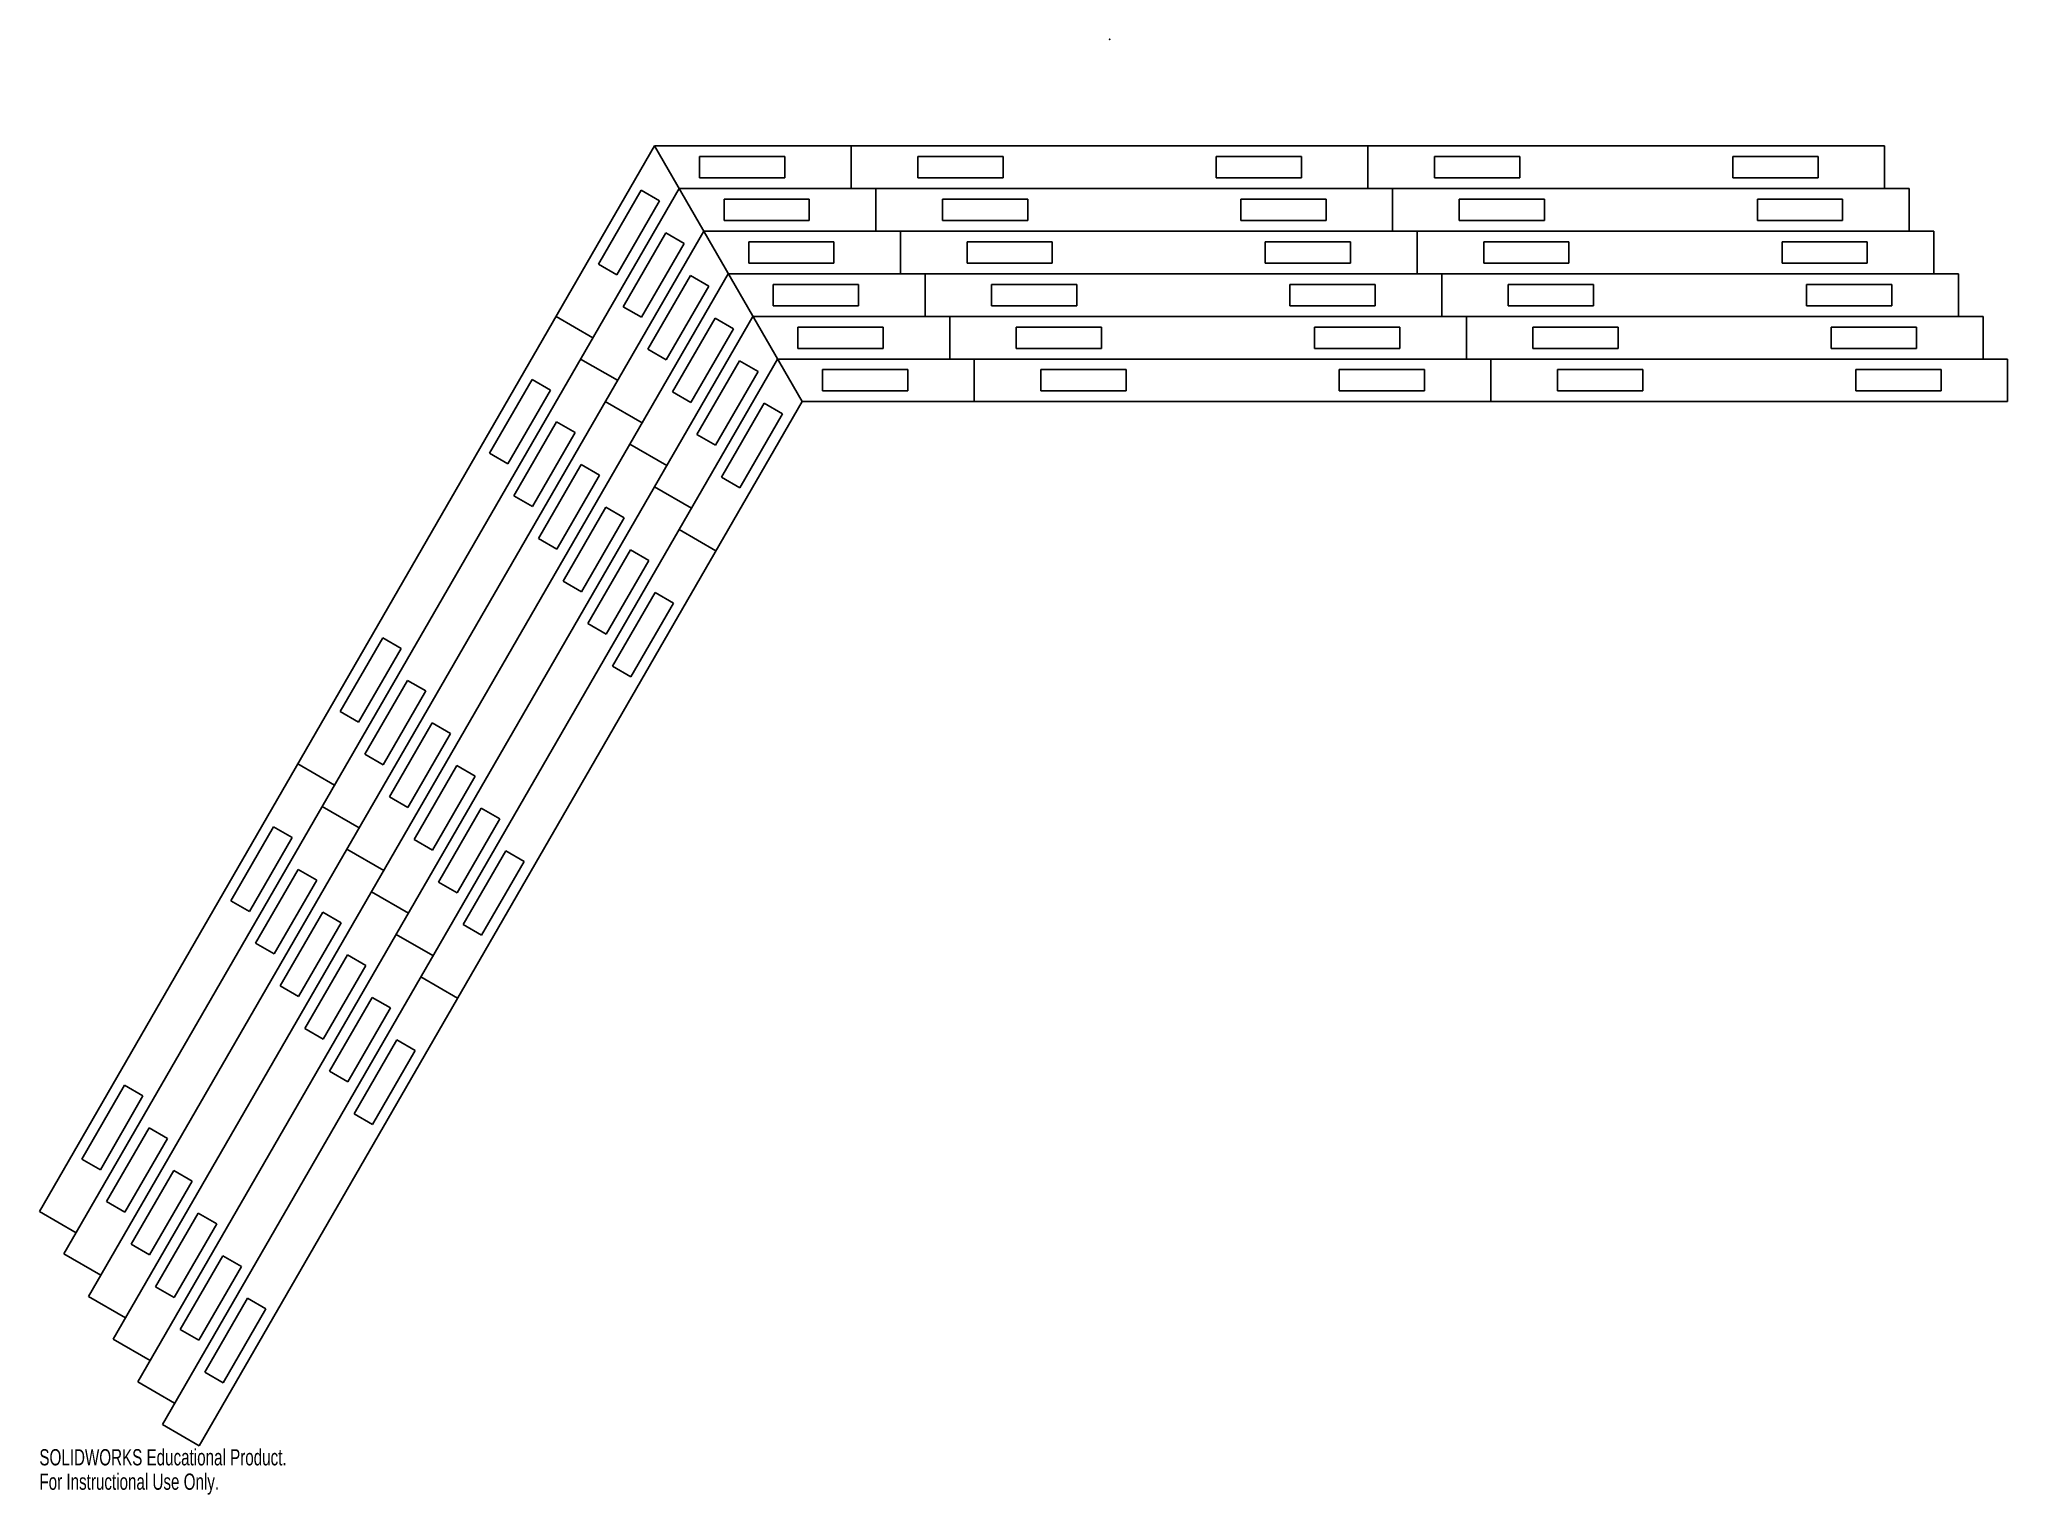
# Model space of a CAD drawing. Header units: inches. Extents: x -12.6 to 10.5, y -15.3 to 1.8.
import ezdxf

# ---------------------------------------------------------------- set-up
doc = ezdxf.new("R2010")
doc.units = ezdxf.units.IN
doc.header["$MEASUREMENT"] = 0
doc.header["$PDSIZE"] = -1
doc.styles.add('SLDTEXTSTYLE0', font='TXT', dxfattribs={"width": 0.7})

msp = doc.modelspace()

# ---------------------------------------------------------------- linework, layer by layer
at = {"color": 7, "linetype": 'Continuous', "lineweight": 25}
for p, q in [((-5.34, 0.5), (-12.557, -12)), ((-3.608, -2.5), (-5.34, 0.5)), ((-5.34, 0.5), (9.093, 0.5)), ((-3.031, 0), (-3.031, 0.5)), ((3.031, 0), (3.031, 0.5)), ((9.093, 0), (9.093, 0.5)), ((-3.812, 0.375), (-4.812, 0.375)), ((-4.812, 0.375), (-4.812, 0.125)), ((-3.812, 0.125), (-3.812, 0.375)), ((-1.25, 0.375), (-2.25, 0.375)), ((-2.25, 0.375), (-2.25, 0.125)), ((-1.25, 0.125), (-1.25, 0.375)), ((2.25, 0.375), (1.25, 0.375)), ((1.25, 0.375), (1.25, 0.125)), ((2.25, 0.125), (2.25, 0.375)), ((4.812, 0.375), (3.812, 0.375)), ((3.812, 0.375), (3.812, 0.125)), ((4.812, 0.125), (4.812, 0.375)), ((8.312, 0.375), (7.312, 0.375)), ((7.312, 0.375), (7.312, 0.125)), ((8.312, 0.125), (8.312, 0.375)), ((-4.812, 0.125), (-3.812, 0.125)), ((-2.25, 0.125), (-1.25, 0.125)), ((1.25, 0.125), (2.25, 0.125)), ((3.812, 0.125), (4.812, 0.125)), ((7.312, 0.125), (8.312, 0.125)), ((-5.052, 0), (-12.269, -12.5)), ((-5.996, -0.886), (-5.496, -0.02)), ((-5.28, -0.145), (-5.78, -1.011)), ((-5.496, -0.02), (-5.28, -0.145)), ((-5.052, 0), (9.382, 0)), ((-4.524, -0.125), (-4.524, -0.375)), ((-3.524, -0.125), (-4.524, -0.125)), ((-3.524, -0.375), (-3.524, -0.125)), ((-2.742, -0.5), (-2.742, 0)), ((-0.961, -0.125), (-1.961, -0.125)), ((-1.961, -0.125), (-1.961, -0.375)), ((-0.961, -0.375), (-0.961, -0.125)), ((2.539, -0.125), (1.539, -0.125)), ((1.539, -0.125), (1.539, -0.375)), ((2.539, -0.375), (2.539, -0.125)), ((3.32, -0.5), (3.32, 0)), ((5.101, -0.125), (4.101, -0.125)), ((4.101, -0.125), (4.101, -0.375)), ((5.101, -0.375), (5.101, -0.125)), ((8.601, -0.125), (7.601, -0.125)), ((7.601, -0.125), (7.601, -0.375)), ((8.601, -0.375), (8.601, -0.125)), ((9.382, -0.5), (9.382, 0)), ((-4.524, -0.375), (-3.524, -0.375)), ((-1.961, -0.375), (-0.961, -0.375)), ((1.539, -0.375), (2.539, -0.375)), ((4.101, -0.375), (5.101, -0.375)), ((7.601, -0.375), (8.601, -0.375)), ((-4.763, -0.5), (-11.98, -13)), ((-5.708, -1.386), (-5.208, -0.52)), ((-4.991, -0.645), (-5.491, -1.511)), ((-5.208, -0.52), (-4.991, -0.645)), ((-4.763, -0.5), (9.671, -0.5)), ((-4.235, -0.625), (-4.235, -0.875)), ((-3.235, -0.625), (-4.235, -0.625)), ((-3.235, -0.875), (-3.235, -0.625)), ((-2.454, -1), (-2.454, -0.5)), ((-0.673, -0.625), (-1.673, -0.625)), ((-1.673, -0.625), (-1.673, -0.875)), ((-0.673, -0.875), (-0.673, -0.625)), ((2.827, -0.625), (1.827, -0.625)), ((1.827, -0.625), (1.827, -0.875)), ((2.827, -0.875), (2.827, -0.625)), ((3.608, -1), (3.608, -0.5)), ((5.39, -0.625), (4.39, -0.625)), ((4.39, -0.625), (4.39, -0.875)), ((5.39, -0.875), (5.39, -0.625)), ((8.89, -0.625), (7.89, -0.625)), ((7.89, -0.625), (7.89, -0.875)), ((8.89, -0.875), (8.89, -0.625)), ((9.671, -1), (9.671, -0.5)), ((-5.78, -1.011), (-5.996, -0.886)), ((-4.235, -0.875), (-3.235, -0.875)), ((-1.673, -0.875), (-0.673, -0.875)), ((1.827, -0.875), (2.827, -0.875)), ((4.39, -0.875), (5.39, -0.875)), ((7.89, -0.875), (8.89, -0.875)), ((-4.474, -1), (-11.691, -13.5)), ((-5.419, -1.886), (-4.919, -1.02)), ((-4.703, -1.145), (-5.203, -2.011)), ((-4.919, -1.02), (-4.703, -1.145)), ((-4.474, -1), (9.959, -1)), ((-2.946, -1.125), (-3.946, -1.125)), ((-3.946, -1.125), (-3.946, -1.375)), ((-2.946, -1.375), (-2.946, -1.125)), ((-2.165, -1.5), (-2.165, -1)), ((-1.384, -1.125), (-1.384, -1.375)), ((-0.384, -1.125), (-1.384, -1.125)), ((-0.384, -1.375), (-0.384, -1.125)), ((3.116, -1.125), (2.116, -1.125)), ((2.116, -1.125), (2.116, -1.375)), ((3.116, -1.375), (3.116, -1.125)), ((3.897, -1.5), (3.897, -1)), ((5.678, -1.125), (4.678, -1.125)), ((4.678, -1.125), (4.678, -1.375)), ((5.678, -1.375), (5.678, -1.125)), ((9.178, -1.125), (8.178, -1.125)), ((8.178, -1.125), (8.178, -1.375)), ((9.178, -1.375), (9.178, -1.125)), ((9.959, -1.5), (9.959, -1)), ((-3.946, -1.375), (-2.946, -1.375)), ((-1.384, -1.375), (-0.384, -1.375)), ((2.116, -1.375), (3.116, -1.375)), ((4.678, -1.375), (5.678, -1.375)), ((8.178, -1.375), (9.178, -1.375)), ((-4.186, -1.5), (-11.403, -14)), ((-6.062, -1.75), (-6.495, -1.5)), ((-5.491, -1.511), (-5.708, -1.386)), ((-5.13, -2.386), (-4.63, -1.52)), ((-4.63, -1.52), (-4.414, -1.645)), ((-4.186, -1.5), (10.248, -1.5)), ((-1.876, -2), (-1.876, -1.5)), ((4.186, -2), (4.186, -1.5)), ((10.248, -2), (10.248, -1.5)), ((-4.414, -1.645), (-4.914, -2.511)), ((-2.657, -1.625), (-3.657, -1.625)), ((-3.657, -1.625), (-3.657, -1.875)), ((-2.657, -1.875), (-2.657, -1.625)), ((-0.095, -1.625), (-1.095, -1.625)), ((-1.095, -1.625), (-1.095, -1.875)), ((-0.095, -1.875), (-0.095, -1.625)), ((3.405, -1.625), (2.405, -1.625)), ((2.405, -1.625), (2.405, -1.875)), ((3.405, -1.875), (3.405, -1.625)), ((5.967, -1.625), (4.967, -1.625)), ((4.967, -1.625), (4.967, -1.875)), ((5.967, -1.875), (5.967, -1.625)), ((9.467, -1.625), (8.467, -1.625)), ((8.467, -1.625), (8.467, -1.875)), ((9.467, -1.875), (9.467, -1.625)), ((-3.897, -2), (-11.114, -14.5)), ((-5.774, -2.25), (-6.207, -2)), ((-5.203, -2.011), (-5.419, -1.886)), ((-4.842, -2.886), (-4.342, -2.02)), ((-4.342, -2.02), (-4.125, -2.145)), ((-3.897, -2), (10.537, -2)), ((-3.657, -1.875), (-2.657, -1.875)), ((-1.588, -2.5), (-1.588, -2)), ((-1.095, -1.875), (-0.095, -1.875)), ((2.405, -1.875), (3.405, -1.875)), ((4.474, -2.5), (4.474, -2)), ((4.967, -1.875), (5.967, -1.875)), ((8.467, -1.875), (9.467, -1.875)), ((10.537, -2.5), (10.537, -2)), ((-7.277, -3.105), (-6.777, -2.239)), ((-6.777, -2.239), (-6.561, -2.364)), ((-4.125, -2.145), (-4.625, -3.011)), ((-2.369, -2.125), (-3.369, -2.125)), ((-3.369, -2.125), (-3.369, -2.375)), ((-2.369, -2.375), (-2.369, -2.125)), ((0.193, -2.125), (-0.807, -2.125)), ((-0.807, -2.125), (-0.807, -2.375)), ((0.193, -2.375), (0.193, -2.125)), ((3.693, -2.125), (2.693, -2.125)), ((2.693, -2.125), (2.693, -2.375)), ((3.693, -2.375), (3.693, -2.125)), ((6.256, -2.125), (5.256, -2.125)), ((5.256, -2.125), (5.256, -2.375)), ((6.256, -2.375), (6.256, -2.125)), ((9.756, -2.125), (8.756, -2.125)), ((8.756, -2.125), (8.756, -2.375)), ((9.756, -2.375), (9.756, -2.125)), ((-3.608, -2.5), (-10.681, -14.75)), ((-6.561, -2.364), (-7.061, -3.23)), ((-5.485, -2.75), (-5.918, -2.5)), ((-4.914, -2.511), (-5.13, -2.386)), ((-4.553, -3.386), (-4.053, -2.52)), ((-4.053, -2.52), (-3.837, -2.645)), ((-3.608, -2.5), (10.537, -2.5)), ((-3.369, -2.375), (-2.369, -2.375)), ((-0.807, -2.375), (0.193, -2.375)), ((2.693, -2.375), (3.693, -2.375)), ((5.256, -2.375), (6.256, -2.375)), ((8.756, -2.375), (9.756, -2.375)), ((-6.989, -3.605), (-6.489, -2.739)), ((-6.489, -2.739), (-6.272, -2.864)), ((-3.837, -2.645), (-4.337, -3.511)), ((-6.272, -2.864), (-6.772, -3.73)), ((-5.196, -3.25), (-5.629, -3)), ((-4.625, -3.011), (-4.842, -2.886)), ((-7.061, -3.23), (-7.277, -3.105)), ((-6.7, -4.105), (-6.2, -3.239)), ((-5.984, -3.364), (-6.484, -4.23)), ((-6.2, -3.239), (-5.984, -3.364)), ((-4.337, -3.511), (-4.553, -3.386)), ((-6.772, -3.73), (-6.989, -3.605)), ((-4.907, -3.75), (-5.34, -3.5)), ((-6.411, -4.605), (-5.911, -3.739)), ((-5.695, -3.864), (-6.195, -4.73)), ((-5.911, -3.739), (-5.695, -3.864)), ((-6.484, -4.23), (-6.7, -4.105)), ((-4.619, -4.25), (-5.052, -4)), ((-6.123, -5.105), (-5.623, -4.239)), ((-5.406, -4.364), (-5.906, -5.23)), ((-5.623, -4.239), (-5.406, -4.364)), ((-6.195, -4.73), (-6.411, -4.605)), ((-5.834, -5.605), (-5.334, -4.739)), ((-5.334, -4.739), (-5.118, -4.864)), ((-5.118, -4.864), (-5.618, -5.73)), ((-9.027, -6.136), (-8.527, -5.27)), ((-8.527, -5.27), (-8.311, -5.395)), ((-5.906, -5.23), (-6.123, -5.105)), ((-8.311, -5.395), (-8.811, -6.261)), ((-8.739, -6.636), (-8.239, -5.77)), ((-8.239, -5.77), (-8.022, -5.895)), ((-5.618, -5.73), (-5.834, -5.605)), ((-8.022, -5.895), (-8.522, -6.761)), ((-8.811, -6.261), (-9.027, -6.136)), ((-8.45, -7.136), (-7.95, -6.27)), ((-7.734, -6.395), (-8.234, -7.261)), ((-7.95, -6.27), (-7.734, -6.395)), ((-8.522, -6.761), (-8.739, -6.636)), ((-9.526, -6.75), (-9.093, -7)), ((-8.161, -7.636), (-7.661, -6.77)), ((-7.445, -6.895), (-7.945, -7.761)), ((-7.661, -6.77), (-7.445, -6.895)), ((-8.234, -7.261), (-8.45, -7.136)), ((-9.238, -7.25), (-8.805, -7.5)), ((-7.873, -8.136), (-7.373, -7.27)), ((-7.373, -7.27), (-7.156, -7.395)), ((-10.309, -8.355), (-9.809, -7.489)), ((-9.592, -7.614), (-10.092, -8.48)), ((-9.809, -7.489), (-9.592, -7.614)), ((-7.156, -7.395), (-7.656, -8.261)), ((-8.516, -8), (-8.949, -7.75)), ((-7.945, -7.761), (-8.161, -7.636)), ((-7.584, -8.636), (-7.084, -7.77)), ((-7.084, -7.77), (-6.868, -7.895)), ((-10.02, -8.855), (-9.52, -7.989)), ((-9.52, -7.989), (-9.303, -8.114)), ((-6.868, -7.895), (-7.368, -8.761)), ((-9.303, -8.114), (-9.803, -8.98)), ((-8.66, -8.25), (-8.227, -8.5)), ((-7.656, -8.261), (-7.873, -8.136)), ((-10.092, -8.48), (-10.309, -8.355)), ((-9.731, -9.355), (-9.231, -8.489)), ((-9.231, -8.489), (-9.015, -8.614)), ((-9.015, -8.614), (-9.515, -9.48)), ((-8.372, -8.75), (-7.939, -9)), ((-7.368, -8.761), (-7.584, -8.636)), ((-9.803, -8.98), (-10.02, -8.855)), ((-9.443, -9.855), (-8.943, -8.989)), ((-8.943, -8.989), (-8.726, -9.114)), ((-8.726, -9.114), (-9.226, -9.98)), ((-9.515, -9.48), (-9.731, -9.355)), ((-7.65, -9.5), (-8.083, -9.25)), ((-9.154, -10.355), (-8.654, -9.489)), ((-8.437, -9.614), (-8.937, -10.48)), ((-8.654, -9.489), (-8.437, -9.614)), ((-9.226, -9.98), (-9.443, -9.855)), ((-8.865, -10.855), (-8.365, -9.989)), ((-8.149, -10.114), (-8.649, -10.98)), ((-8.365, -9.989), (-8.149, -10.114)), ((-8.937, -10.48), (-9.154, -10.355)), ((-12.059, -11.386), (-11.559, -10.52)), ((-11.559, -10.52), (-11.342, -10.645)), ((-11.342, -10.645), (-11.842, -11.511)), ((-11.77, -11.886), (-11.27, -11.02)), ((-11.27, -11.02), (-11.053, -11.145)), ((-8.649, -10.98), (-8.865, -10.855)), ((-11.053, -11.145), (-11.553, -12.011)), ((-11.842, -11.511), (-12.059, -11.386)), ((-11.481, -12.386), (-10.981, -11.52)), ((-10.981, -11.52), (-10.765, -11.645)), ((-10.765, -11.645), (-11.265, -12.511)), ((-12.124, -12.25), (-12.557, -12)), ((-11.553, -12.011), (-11.77, -11.886)), ((-11.193, -12.886), (-10.693, -12.02)), ((-10.476, -12.145), (-10.976, -13.011)), ((-10.693, -12.02), (-10.476, -12.145)), ((-11.265, -12.511), (-11.481, -12.386)), ((-11.836, -12.75), (-12.269, -12.5)), ((-10.904, -13.386), (-10.404, -12.52)), ((-10.187, -12.645), (-10.687, -13.511)), ((-10.404, -12.52), (-10.187, -12.645)), ((-10.976, -13.011), (-11.193, -12.886)), ((-11.547, -13.25), (-11.98, -13)), ((-10.615, -13.886), (-10.115, -13.02)), ((-9.899, -13.145), (-10.399, -14.011)), ((-10.115, -13.02), (-9.899, -13.145)), ((-10.687, -13.511), (-10.904, -13.386)), ((-11.258, -13.75), (-11.691, -13.5)), ((-10.97, -14.25), (-11.403, -14)), ((-10.399, -14.011), (-10.615, -13.886)), ((-10.681, -14.75), (-11.114, -14.5))]:
    msp.add_line(p, q, dxfattribs=at)
at = {"color": 7, "linetype": 'Continuous'}
msp.add_point((0, 1.75), dxfattribs=at)

# ---------------------------------------------------------------- texts
at = {"color": 7, "linetype": 'Continuous', "char_height": 0.1903, "attachment_point": 1, "style": 'SLDTEXTSTYLE0'}
for s, insert in [('SOLIDWORKS Educational Product.', (-12.557, -14.79)), ('For Instructional Use Only.', (-12.557, -15.076))]:
    msp.add_mtext(s, dxfattribs=dict(at, insert=insert))

doc.saveas('drawing.dxf')
